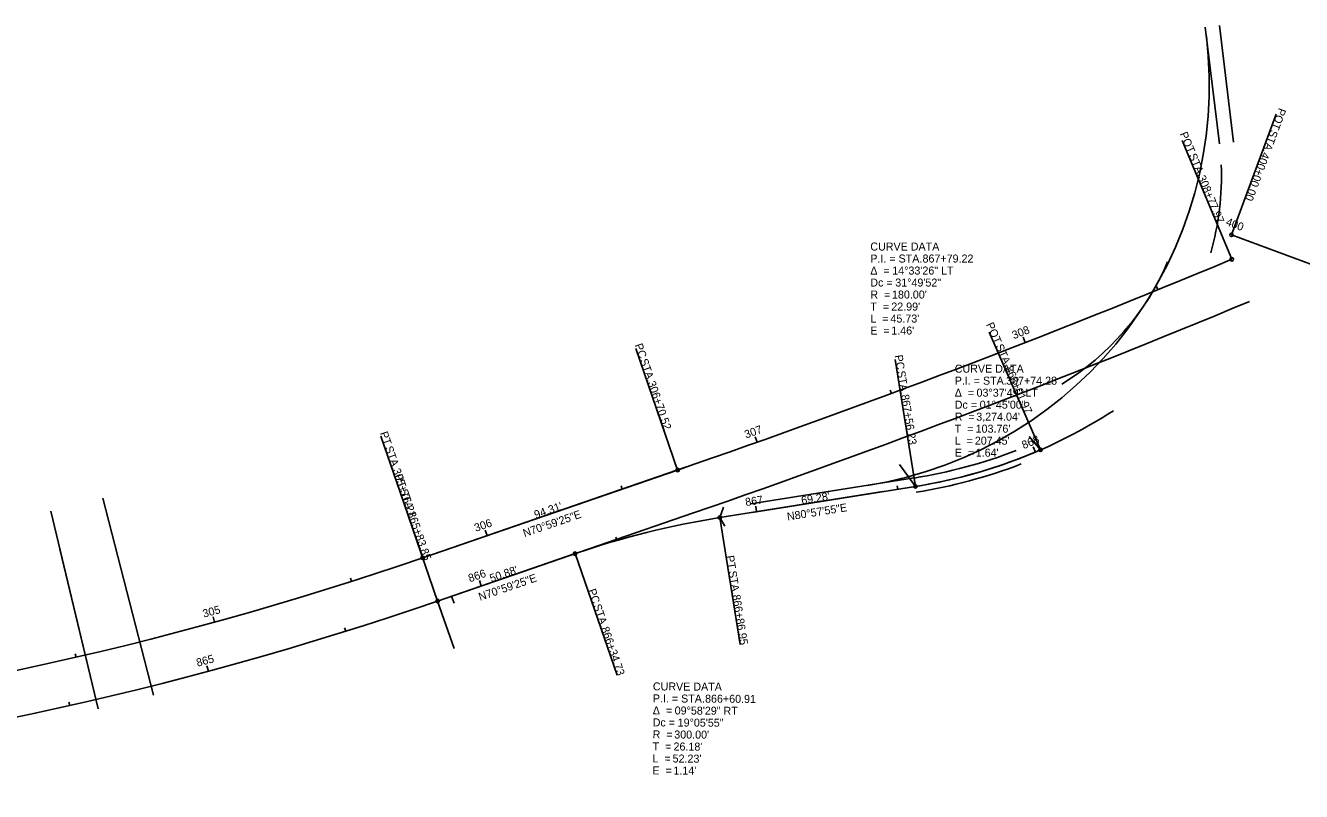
# Model space of a CAD drawing. Extents: x 151854 to 153389, y 329640 to 330325.
# Drawn here: x 152288.7 to 152735, y 330056.7 to 330324.8 of the extents above; entities that cross this region are included whole.
import ezdxf

# ---------------------------------------------------------------- set-up
doc = ezdxf.new("R2010")
doc.units = 0
for name, color, linetype in [('Default', 7, 'Continuous'), ('DT_X_Break_Line', 7, 'Continuous'), ('DT_X_Island', 7, 'Continuous'), ('DT_X_Spot_Elev', 7, 'Continuous'), ('DT_X_Terrain_Boundary', 7, 'Continuous'), ('DT_X_Triangles', 7, 'Continuous'), ('DT_X_Void', 7, 'Continuous'), ('GE_X_Cells', 7, 'Continuous'), ('RW_X_Esmt_LA', 7, 'Continuous'), ('RW_X_Esmt_SH', 7, 'Continuous'), ('SC_Scratch3', 7, 'Continuous'), ('SC_Scratch4', 7, 'Continuous'), ('SH_Text', 7, 'Continuous'), ('SV_X_Grid', 7, 'Continuous'), ('SV_X_Shot_Marker', 7, 'Continuous'), ('SV_X_Terrain_Boundary', 7, 'Continuous')]:
    doc.layers.add(name, color=color, linetype=linetype)

msp = doc.modelspace()

# ---------------------------------------------------------------- linework, layer by layer
at = {"layer": 'Default'}
for p, q in [((152706.35, 330283.37), (152701.4, 330324.17)), ((152711.32, 330283.98), (152706.36, 330324.77)), ((152542.43, 330157.34), (152599.52, 330166.42)), ((152542.9, 330154.38), (152599.99, 330163.46)), ((152333.5, 330090.4), (152315.78, 330159.39)), ((152314.08, 330085.59), (152297.52, 330154.86)), ((152314.08, 330085.59), (152300.7, 330141.56)), ((152438.64, 330122.6), (152437.86, 330124.77))]:
    msp.add_line(p, q, dxfattribs=at)
for centre, radius, end in [((152560.9, 330303.97), 141.91, 6.9275), ((152571.72, 330341.22), 177, 291.02), ((152571.72, 330341.22), 182, 291.02)]:
    msp.add_arc(centre, radius, 279.0364, end, dxfattribs=at)
at = {"layer": 'DT_X_Spot_Elev'}
msp.add_arc((152571.69, 330341.3), 180.08, 279.0422, 302.8177, dxfattribs=at)
at = {"layer": 'DT_X_Triangles'}
for p, q in [((152531.57, 330152.58), (152599.99, 330163.46)), ((152531.57, 330152.58), (152599.99, 330163.46)), ((152531.57, 330152.58), (152588.66, 330161.65)), ((152432.86, 330123.37), (152480.96, 330139.94)), ((152432.86, 330123.37), (152480.96, 330139.94))]:
    msp.add_line(p, q, dxfattribs=at)
for centre, radius, start, end in [((152571.72, 330341.22), 180, 279.0348, 293.592), ((152571.72, 330341.22), 180, 279.0348, 293.592), ((152571.72, 330341.22), 180, 279.0348, 293.592), ((152578.68, 329856.3), 300, 99.0348, 109.0097), ((152578.68, 329856.3), 300, 99.0348, 109.0097), ((152578.68, 329856.3), 300, 99.0348, 109.0097), ((152034.75, 331278.94), 1222.23, 261.63983, 289.00967)]:
    msp.add_arc(centre, radius, start, end, dxfattribs=at)
at = {"layer": 'DT_X_Void'}
for p, q in [((152643.76, 330176.27), (152625.75, 330217.51)), ((152599.99, 330163.46), (152592.92, 330207.9)), ((152432.86, 330123.37), (152418.2, 330165.91)), ((152531.57, 330152.58), (152538.64, 330108.13)), ((152480.96, 330139.94), (152495.62, 330097.39))]:
    msp.add_line(p, q, dxfattribs=at)
for centre in [(152643.76, 330176.27), (152599.99, 330163.46), (152531.57, 330152.58), (152480.96, 330139.94), (152432.86, 330123.37)]:
    msp.add_circle(centre, 0.6, dxfattribs=at)
at = {"layer": 'RW_X_Esmt_SH'}
for p, q in [((152710.55, 330251.5), (152711.24, 330253.38)), ((152684.82, 330232.3), (152684.37, 330233.41)), ((152638.37, 330213.8), (152637.65, 330215.66)), ((152591.64, 330196.01), (152591.22, 330197.14)), ((152544.65, 330178.94), (152543.98, 330180.83)), ((152497.42, 330162.53), (152497.03, 330163.66)), ((152450.15, 330146.24), (152449.49, 330148.13)), ((152402.78, 330130.23), (152402.41, 330131.37)), ((152354.86, 330115.96), (152354.33, 330117.89)), ((152306.39, 330103.7), (152306.12, 330104.87))]:
    msp.add_line(p, q, dxfattribs=at)
at = {"layer": 'SC_Scratch4'}
for p, q in [((152643.76, 330176.27), (152639.81, 330180.89)), ((152599.99, 330163.46), (152594.44, 330171.19)), ((152432.86, 330123.37), (152522.03, 330154.09)), ((152531.57, 330152.58), (152532.89, 330156.17)), ((152531.57, 330152.58), (152533.28, 330149.51)), ((152432.86, 330123.37), (152438.6, 330106.71))]:
    msp.add_line(p, q, dxfattribs=at)
for centre, radius, start, end in [((151450.37, 333264.7), 3290.04, 289.00967, 292.64006), ((152578.68, 329856.3), 300, 99.0364, 109.0097), ((152034.75, 331278.94), 1222.23, 261.63983, 289.00967)]:
    msp.add_arc(centre, radius, start, end, dxfattribs=at)
at = {"layer": 'SH_Text'}
for p, q in [((152710.55, 330251.5), (152726.19, 330293.7)), ((152710.68, 330242.95), (152693.36, 330284.48)), ((152516.82, 330169.21), (152502.16, 330211.76)), ((152427.65, 330138.49), (152412.99, 330181.04))]:
    msp.add_line(p, q, dxfattribs=at)
for centre in [(152710.55, 330251.5), (152710.68, 330242.95), (152516.82, 330169.21), (152427.65, 330138.49)]:
    msp.add_circle(centre, 0.6, dxfattribs=at)
at = {"layer": 'SV_X_Grid'}
for centre, radius, start, end in [((152611.05, 330271.79), 96, 343.9108, 2.5111), ((152602.75, 330278.66), 93, 301.37, 336.7989)]:
    msp.add_arc(centre, radius, start, end, dxfattribs=at)
at = {"layer": 'SV_X_Shot_Marker'}
for p, q in [((152793.19, 330220.87), (152710.55, 330251.5)), ((152710.55, 330251.5), (152793.19, 330220.87)), ((152427.65, 330138.49), (152519.89, 330170.27)), ((152427.65, 330138.49), (152516.82, 330169.21)), ((152427.65, 330138.49), (152516.82, 330169.21))]:
    msp.add_line(p, q, dxfattribs=at)
for centre, radius, start, end in [((151450.37, 333264.7), 3274.04, 289.00967, 292.64006), ((151450.37, 333264.7), 3274.04, 289.00967, 292.64006), ((152034.75, 331278.94), 1206.23, 261.63983, 289.00967), ((152034.75, 331278.94), 1206.23, 261.63983, 289.00967)]:
    msp.add_arc(centre, radius, start, end, dxfattribs=at)
at = {"layer": 'SV_X_Terrain_Boundary'}
for p, q in [((152641.96, 330175.49), (152641.18, 330177.33)), ((152593.83, 330162.48), (152593.65, 330163.66)), ((152544.45, 330154.63), (152544.14, 330156.6)), ((152495.52, 330144.54), (152495.19, 330145.7)), ((152448.13, 330128.63), (152447.48, 330130.52)), ((152400.71, 330112.78), (152400.35, 330113.93)), ((152352.71, 330098.79), (152352.19, 330100.72)), ((152304.18, 330086.78), (152303.91, 330087.95))]:
    msp.add_line(p, q, dxfattribs=at)

# ---------------------------------------------------------------- texts
at = {"layer": 'DT_X_Break_Line'}
for s, rotation, p in [('N80°57\'55"E', 9.0348, (152555.31, 330151.49)), ('N70°59\'25"E', 19.0097, (152447.73, 330123.41))]:
    msp.add_text(s, height=2.8, rotation=rotation, dxfattribs=at).set_placement(p)
at = {"layer": 'DT_X_Island'}
for s, rotation, p in [('CURVE DATA', 359.9985, (152584.23, 330246.02)), ('P.I. = STA. ', 359.9985, (152584.22, 330241.82)), ('867+79.22', 359.9985, (152602.49, 330241.82)), ('Δ  = ', 359.9985, (152584.22, 330237.62)), ('14°33\'26" LT', 359.9985, (152591.9, 330237.62)), ('Dc = ', 359.9985, (152584.22, 330233.42)), ('31°49\'52"', 359.9985, (152592.96, 330233.42)), ('R  = ', 359.9985, (152584.22, 330229.22)), ("180.00'", 359.9985, (152591.81, 330229.22)), ('T  = ', 359.9985, (152584.22, 330225.02)), ("22.99'", 359.9985, (152591.56, 330225.02)), ('L  = ', 359.9985, (152584.22, 330220.82)), ('E  = ', 359.9985, (152584.22, 330216.62)), ("45.73'", 359.9985, (152591.27, 330220.82)), ("1.46'", 359.9985, (152591.56, 330216.62)), ('CURVE DATA', 359.6782, (152508.16, 330092.1)), ('P.I. = STA. ', 359.6782, (152508.14, 330087.9)), ('866+60.91', 359.6782, (152526.41, 330087.8)), ('Δ  = ', 359.6782, (152508.12, 330083.7)), ('09°58\'29" RT', 359.6782, (152515.79, 330083.66)), ('Dc = ', 359.6782, (152508.09, 330079.5)), ('19°05\'55"', 359.6782, (152516.83, 330079.45)), ('R  = ', 359.6782, (152508.07, 330075.3)), ("300.00'", 359.6782, (152515.65, 330075.26)), ('T  = ', 359.6782, (152508.04, 330071.1)), ("26.18'", 359.6782, (152515.38, 330071.06)), ('L  = ', 359.6782, (152508.02, 330066.9)), ("52.23'", 359.6782, (152515.06, 330066.86)), ('E  = ', 359.6782, (152508, 330062.7)), ("1.14'", 359.6782, (152515.34, 330062.66))]:
    msp.add_text(s, height=2.8, rotation=rotation, dxfattribs=at).set_placement(p)
at = {"layer": 'DT_X_Terrain_Boundary'}
for s, rotation, p in [("69.28'", 9.0348, (152560.28, 330157.18)), ("50.88'", 19.0097, (152451.64, 330129.88))]:
    msp.add_text(s, height=2.8, rotation=rotation, dxfattribs=at).set_placement(p)
at = {"layer": 'DT_X_Void'}
for s, rotation, p in [('POT', 293.592, (152624.64, 330220.15)), (' STA. ', 293.592, (152627.53, 330213.55)), ('PC', 279.0348, (152592.74, 330209.3)), (' STA. ', 279.0348, (152593.46, 330204.77)), ('868+01.97', 293.592, (152631.31, 330204.89)), ('867+56.23', 279.0348, (152594.95, 330195.44)), ('PT', 289.0097, (152417.8, 330167.21)), (' STA. ', 289.0097, (152419.24, 330163.04)), ('865+83.85', 289.0097, (152422.32, 330154.11)), ('PT', 279.0348, (152533.75, 330139.12)), (' STA. ', 279.0348, (152534.45, 330134.76)), ('PC', 289.0097, (152485.43, 330127.11)), (' STA. ', 289.0097, (152486.92, 330122.77)), ('866+86.95', 279.0348, (152535.93, 330125.42)), ('866+34.73', 289.0097, (152490, 330113.84))]:
    msp.add_text(s, height=2.8, rotation=rotation, dxfattribs=at).set_placement(p)
at = {"layer": 'GE_X_Cells'}
msp.add_text('N70°59\'25"E', height=2.8, rotation=19.0097, dxfattribs=at).set_placement((152463.29, 330145.69))
at = {"layer": 'RW_X_Esmt_LA'}
for s, p in [('CURVE DATA', (152613.75, 330203.28)), ('P.I. = STA. ', (152613.75, 330199.08)), ('307+74.28', (152631.74, 330199.08)), ('Δ  = ', (152613.75, 330194.88)), ('03°37\'49" LT', (152621.39, 330194.88)), ('Dc = ', (152613.75, 330190.68)), ('01°45\'00"', (152622.49, 330190.68)), ('R  = ', (152613.75, 330186.48)), ("3,274.04'", (152621.28, 330186.48)), ('T  = ', (152613.75, 330182.28)), ("103.76'", (152621.07, 330182.28)), ('L  = ', (152613.75, 330178.08)), ("207.45'", (152620.78, 330178.08)), ('E  = ', (152613.75, 330173.88)), ("1.64'", (152621.09, 330173.88))]:
    msp.add_text(s, height=2.8, dxfattribs=at).set_placement(p)
at = {"layer": 'RW_X_Esmt_SH'}
for s, rotation, p in [('400', 339.6616, (152708.35, 330254.98)), ('308', 21.2756, (152634.44, 330214.95)), ('307', 19.5256, (152540.76, 330180.21)), ('306', 19.0097, (152446.25, 330147.55)), ('305', 15.3898, (152351.11, 330117.52))]:
    msp.add_text(s, height=2.8, rotation=rotation, dxfattribs=at).set_placement(p)
at = {"layer": 'SC_Scratch3'}
msp.add_text("94.31'", height=2.8, rotation=19.0097, dxfattribs=at).set_placement((152467.19, 330152.16))
at = {"layer": 'SH_Text'}
for s, rotation, p in [('POT', 249.6616, (152727.13, 330296.13)), ('POT', 292.6401, (152692.4, 330286.88)), (' STA. ', 249.6616, (152724.65, 330289.44)), (' STA. ', 292.6401, (152695.15, 330280.3)), ('400+00.00', 249.6616, (152721.41, 330280.7)), ('308+77.97', 292.6401, (152698.73, 330271.69)), ('PC', 289.0097, (152501.78, 330212.98)), (' STA. ', 289.0097, (152503.27, 330208.63)), ('306+70.52', 289.0097, (152506.31, 330199.82)), ('PT', 289.0097, (152412.65, 330182.16)), (' STA. ', 289.0097, (152414.06, 330178.04)), ('305+76.21', 289.0097, (152417.1, 330169.23))]:
    msp.add_text(s, height=2.8, rotation=rotation, dxfattribs=at).set_placement(p)
at = {"layer": 'SV_X_Terrain_Boundary'}
for s, rotation, p in [('868', 22.9659, (152637.91, 330176.49)), ('867', 9.0348, (152540.69, 330156.56)), ('866', 19.0097, (152444.14, 330129.9)), ('865', 15.0789, (152348.87, 330100.35))]:
    msp.add_text(s, height=2.8, rotation=rotation, dxfattribs=at).set_placement(p)

doc.saveas('drawing.dxf')
